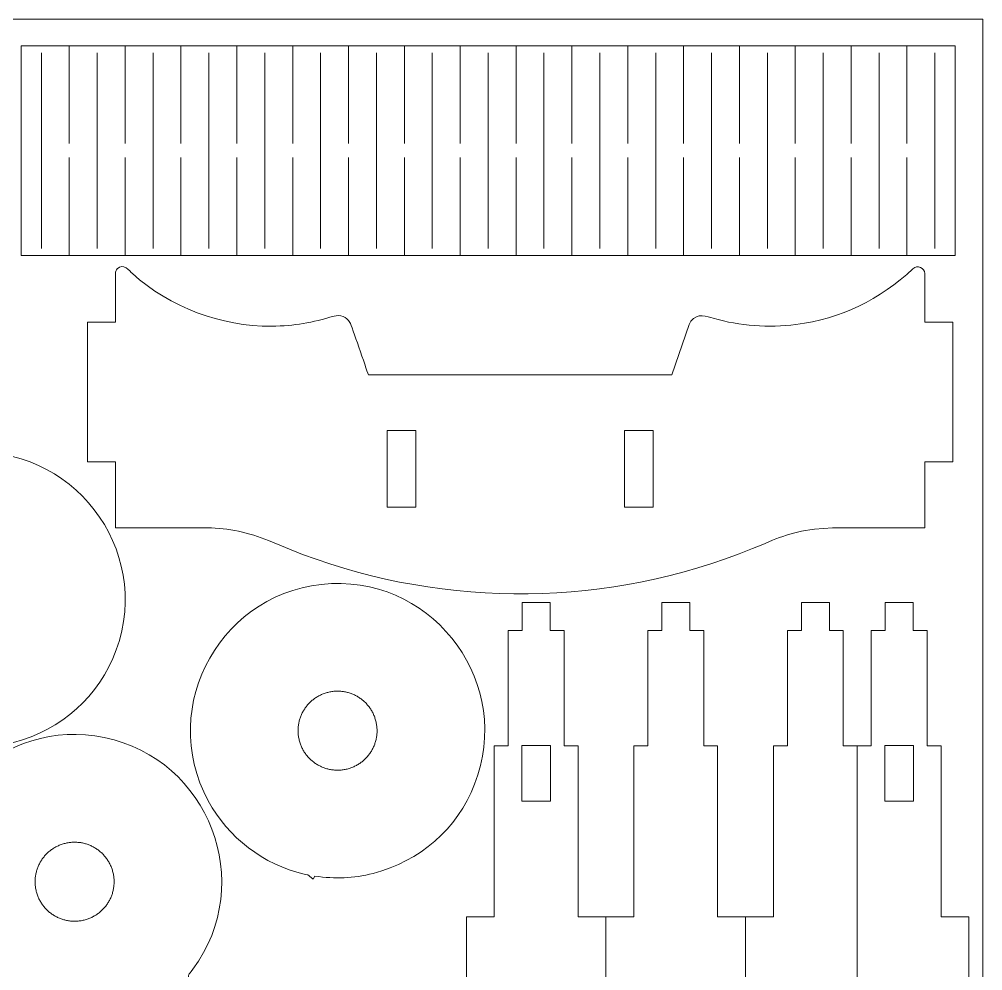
# Model space of a CAD drawing. Header units: inches. Extents: x 502 to 1135, y 314 to 631.
# Drawn here: x 867.8 to 1005.8, y 494.9 to 631.1 of the extents above; entities that cross this region are included whole.
import ezdxf

# ---------------------------------------------------------------- set-up
doc = ezdxf.new("R2010")
doc.units = ezdxf.units.IN
doc.header["$MEASUREMENT"] = 0
doc.layers.add('Capa 1', color=7, linetype='Continuous')
doc.layers.add('Capa 2', color=5, linetype='Continuous')

msp = doc.modelspace()

# ---------------------------------------------------------------- linework, layer by layer
at = {"layer": 'Capa 1', "lineweight": 9}
for points in [[(1001.84, 627.3), (868.02, 627.3), (868.02, 597.3), (1001.84, 597.3), (1001.84, 627.3)], [(874.93, 613.3), (874.93, 627.3)], [(882.93, 613.3), (882.93, 627.3)], [(890.93, 613.3), (890.93, 627.3)], [(898.93, 613.3), (898.93, 627.3)], [(906.93, 613.3), (906.93, 627.3)], [(914.93, 613.3), (914.93, 627.3)], [(922.93, 613.3), (922.93, 627.3)], [(930.93, 613.3), (930.93, 627.3)], [(938.93, 613.3), (938.93, 627.3)], [(946.93, 613.3), (946.93, 627.3)], [(954.93, 613.3), (954.93, 627.3)], [(962.93, 613.3), (962.93, 627.3)], [(970.93, 613.3), (970.93, 627.3)], [(978.93, 613.3), (978.93, 627.3)], [(986.93, 613.3), (986.93, 627.3)], [(994.93, 613.3), (994.93, 627.3)], [(870.93, 598.3), (870.93, 626.3)], [(878.93, 598.3), (878.93, 626.3)], [(886.93, 598.3), (886.93, 626.3)], [(894.93, 598.3), (894.93, 626.3)], [(902.93, 598.3), (902.93, 626.3)], [(910.93, 598.3), (910.93, 626.3)], [(918.93, 598.3), (918.93, 626.3)], [(926.93, 598.3), (926.93, 626.3)], [(934.93, 598.3), (934.93, 626.3)], [(942.93, 598.3), (942.93, 626.3)], [(950.93, 598.3), (950.93, 626.3)], [(958.93, 598.3), (958.93, 626.3)], [(966.93, 598.3), (966.93, 626.3)], [(974.93, 598.3), (974.93, 626.3)], [(982.93, 598.3), (982.93, 626.3)], [(990.93, 598.3), (990.93, 626.3)], [(998.93, 598.3), (998.93, 626.3)], [(874.93, 597.3), (874.93, 611.3)], [(882.93, 597.3), (882.93, 611.3)], [(890.93, 597.3), (890.93, 611.3)], [(898.93, 597.3), (898.93, 611.3)], [(906.93, 597.3), (906.93, 611.3)], [(914.93, 597.3), (914.93, 611.3)], [(922.93, 597.3), (922.93, 611.3)], [(930.93, 597.3), (930.93, 611.3)], [(938.93, 597.3), (938.93, 611.3)], [(946.93, 597.3), (946.93, 611.3)], [(954.93, 597.3), (954.93, 611.3)], [(962.93, 597.3), (962.93, 611.3)], [(970.93, 597.3), (970.93, 611.3)], [(978.93, 597.3), (978.93, 611.3)], [(986.93, 597.3), (986.93, 611.3)], [(994.93, 597.3), (994.93, 611.3)], [(924.55, 572.23), (920.45, 572.23), (920.45, 561.26), (924.55, 561.26), (924.55, 572.23)], [(954.45, 572.23), (954.45, 561.26), (958.55, 561.26), (958.55, 572.23), (954.45, 572.23)], [(931.81, 472.58), (931.81, 502.58), (935.81, 502.58), (935.81, 527.08), (937.81, 527.08), (937.81, 543.58), (939.81, 543.58), (939.81, 547.58), (943.81, 547.58), (943.81, 543.58), (945.81, 543.58), (945.81, 527.08), (947.81, 527.08), (947.81, 502.58), (951.81, 502.58)], [(971.81, 472.58), (971.81, 502.58), (967.81, 502.58), (967.81, 527.08), (965.81, 527.08), (965.81, 543.58), (963.81, 543.58), (963.81, 547.58), (959.81, 547.58), (959.81, 547.58), (959.81, 547.58), (959.81, 547.57), (959.81, 547.54), (959.81, 547.41), (959.81, 546.96), (959.81, 545.58), (959.81, 544.21), (959.81, 543.76), (959.81, 543.63), (959.81, 543.6), (959.81, 543.59), (959.81, 543.58), (959.81, 543.58), (957.81, 543.58), (957.81, 527.08), (955.81, 527.08), (955.81, 502.58), (951.81, 502.58), (951.81, 487.58)], [(979.81, 547.58), (983.81, 547.58)], [(979.81, 543.58), (979.81, 547.58)], [(983.81, 547.58), (983.81, 543.58)], [(995.81, 547.58), (991.81, 547.58)], [(991.81, 547.58), (991.81, 543.58)], [(995.81, 543.58), (995.81, 547.58)], [(977.81, 527.08), (977.81, 543.58)], [(977.81, 543.58), (979.81, 543.58)], [(983.81, 543.58), (985.81, 543.58)], [(985.81, 543.58), (985.81, 527.08)], [(991.81, 543.58), (989.81, 543.58)], [(989.81, 543.58), (989.81, 527.08)], [(997.81, 543.58), (995.81, 543.58)], [(997.81, 527.08), (997.81, 543.58)], [(914.73, 523.76), (914.87, 523.8), (915.01, 523.84), (915.15, 523.89), (915.28, 523.93), (915.42, 523.98), (915.55, 524.04), (915.68, 524.09), (915.81, 524.15), (915.93, 524.21), (916.06, 524.28), (916.18, 524.35), (916.3, 524.42), (916.42, 524.49), (916.53, 524.57), (916.65, 524.65), (916.76, 524.73), (916.87, 524.81), (916.97, 524.9), (917.08, 524.99), (917.18, 525.08), (917.28, 525.17), (917.38, 525.27), (917.47, 525.37), (917.56, 525.47), (917.65, 525.57), (917.74, 525.68), (917.82, 525.78), (917.91, 525.89), (917.99, 526), (918.06, 526.11), (918.14, 526.23), (918.21, 526.34), (918.28, 526.46), (918.34, 526.58), (918.4, 526.7), (918.46, 526.82), (918.52, 526.94), (918.58, 527.07), (918.63, 527.19), (918.68, 527.32), (918.72, 527.45), (918.76, 527.58), (918.8, 527.71), (918.84, 527.84), (918.87, 527.98), (918.9, 528.11), (918.93, 528.24), (918.95, 528.38), (918.97, 528.52), (918.98, 528.65), (919, 528.79), (919.01, 528.93), (919.01, 529.07), (919.02, 529.21), (919.01, 529.35), (919.01, 529.49), (919, 529.63), (918.99, 529.77), (918.98, 529.91), (918.96, 530.06), (918.94, 530.2), (918.91, 530.34), (918.88, 530.48), (918.85, 530.62), (918.81, 530.77), (918.77, 530.9), (918.72, 531.04), (918.68, 531.18), (918.63, 531.31), (918.57, 531.44), (918.52, 531.57), (918.46, 531.7), (918.4, 531.83), (918.33, 531.95), (918.26, 532.07), (918.19, 532.19), (918.12, 532.31), (918.04, 532.43), (917.96, 532.54), (917.88, 532.65), (917.8, 532.76), (917.71, 532.87), (917.62, 532.97), (917.53, 533.07), (917.44, 533.17), (917.34, 533.27), (917.24, 533.37), (917.14, 533.46), (917.04, 533.55), (916.93, 533.64), (916.83, 533.72), (916.72, 533.8), (916.61, 533.88), (916.5, 533.96), (916.38, 534.03), (916.27, 534.1), (916.15, 534.17), (916.03, 534.24), (915.91, 534.3), (915.79, 534.36), (915.67, 534.42), (915.54, 534.47), (915.42, 534.52), (915.29, 534.57), (915.16, 534.62), (915.03, 534.66), (914.9, 534.7), (914.77, 534.73), (914.63, 534.76), (914.5, 534.79), (914.37, 534.82), (914.23, 534.84), (914.09, 534.86), (913.96, 534.88), (913.82, 534.89), (913.68, 534.9), (913.54, 534.91), (913.4, 534.91), (913.26, 534.91), (913.12, 534.91), (912.98, 534.9), (912.84, 534.89), (912.7, 534.87), (912.55, 534.85), (912.41, 534.83), (912.27, 534.8), (912.13, 534.77), (911.99, 534.74), (911.85, 534.7), (911.71, 534.66), (911.57, 534.62), (911.43, 534.57), (911.3, 534.52), (911.17, 534.47), (911.04, 534.41), (910.91, 534.35), (910.78, 534.29), (910.66, 534.23), (910.54, 534.16), (910.42, 534.09), (910.3, 534.01), (910.18, 533.94), (910.07, 533.86), (909.96, 533.78), (909.85, 533.69), (909.74, 533.6), (909.64, 533.52), (909.54, 533.42), (909.44, 533.33), (909.34, 533.23), (909.24, 533.14), (909.15, 533.04), (909.06, 532.93), (908.97, 532.83), (908.89, 532.72), (908.81, 532.62), (908.73, 532.5), (908.65, 532.39), (908.58, 532.28), (908.51, 532.16), (908.44, 532.05), (908.37, 531.93), (908.31, 531.81), (908.25, 531.69), (908.19, 531.56), (908.14, 531.44), (908.09, 531.31), (908.04, 531.18), (907.99, 531.06), (907.95, 530.93), (907.91, 530.79), (907.88, 530.66), (907.85, 530.53), (907.82, 530.4), (907.79, 530.26), (907.77, 530.13), (907.75, 529.99), (907.73, 529.85), (907.72, 529.71), (907.71, 529.57), (907.7, 529.44), (907.7, 529.3), (907.7, 529.16), (907.7, 529.02), (907.71, 528.87), (907.72, 528.73), (907.74, 528.59), (907.76, 528.45), (907.78, 528.31), (907.81, 528.17), (907.84, 528.02), (907.87, 527.88), (907.91, 527.74), (907.95, 527.6), (907.99, 527.46), (908.04, 527.33), (908.09, 527.19), (908.14, 527.06), (908.2, 526.93), (908.26, 526.8), (908.32, 526.68), (908.38, 526.55), (908.45, 526.43), (908.52, 526.31), (908.6, 526.19), (908.67, 526.08), (908.75, 525.96), (908.83, 525.85), (908.92, 525.74), (909.01, 525.64), (909.09, 525.53), (909.19, 525.43), (909.28, 525.33), (909.37, 525.23), (909.47, 525.14), (909.57, 525.05), (909.68, 524.96), (909.78, 524.87), (909.89, 524.79), (910, 524.7), (910.11, 524.62), (910.22, 524.55), (910.33, 524.47), (910.45, 524.4), (910.56, 524.33), (910.68, 524.27), (910.8, 524.21), (910.92, 524.15), (911.05, 524.09), (911.17, 524.03), (911.3, 523.98), (911.43, 523.93), (911.55, 523.89), (911.68, 523.85), (911.82, 523.81), (911.95, 523.77), (912.08, 523.74), (912.21, 523.71), (912.35, 523.68), (912.49, 523.66), (912.62, 523.64), (912.76, 523.63), (912.9, 523.61), (913.04, 523.6), (913.17, 523.6), (913.31, 523.59), (913.45, 523.6), (913.6, 523.6), (913.74, 523.61), (913.88, 523.62), (914.02, 523.63), (914.16, 523.65), (914.3, 523.67), (914.44, 523.7), (914.59, 523.73), (914.73, 523.76)], [(943.86, 527.13), (939.76, 527.13), (939.76, 519.16), (943.86, 519.16), (943.86, 527.13)], [(975.81, 527.08), (977.81, 527.08)], [(975.81, 502.58), (975.81, 527.08)], [(985.81, 527.08), (987.81, 527.08)], [(987.81, 527.08), (987.81, 448.08)], [(989.81, 527.08), (987.81, 527.08)], [(991.76, 519.16), (995.86, 519.16), (995.86, 527.13), (991.76, 527.13), (991.76, 519.16)], [(999.81, 527.08), (997.81, 527.08)], [(999.81, 502.58), (999.81, 527.08)], [(877.06, 502.14), (877.2, 502.17), (877.34, 502.21), (877.48, 502.26), (877.62, 502.31), (877.75, 502.36), (877.88, 502.41), (878.01, 502.47), (878.14, 502.52), (878.27, 502.59), (878.39, 502.65), (878.51, 502.72), (878.63, 502.79), (878.75, 502.86), (878.87, 502.94), (878.98, 503.02), (879.09, 503.1), (879.2, 503.19), (879.31, 503.27), (879.41, 503.36), (879.51, 503.45), (879.61, 503.55), (879.71, 503.64), (879.8, 503.74), (879.9, 503.84), (879.99, 503.94), (880.07, 504.05), (880.16, 504.15), (880.24, 504.26), (880.32, 504.37), (880.4, 504.48), (880.47, 504.6), (880.54, 504.71), (880.61, 504.83), (880.68, 504.95), (880.74, 505.07), (880.8, 505.19), (880.86, 505.32), (880.91, 505.44), (880.96, 505.57), (881.01, 505.69), (881.05, 505.82), (881.1, 505.95), (881.13, 506.08), (881.17, 506.21), (881.2, 506.35), (881.23, 506.48), (881.26, 506.62), (881.28, 506.75), (881.3, 506.89), (881.32, 507.03), (881.33, 507.16), (881.34, 507.3), (881.35, 507.44), (881.35, 507.58), (881.35, 507.72), (881.34, 507.86), (881.34, 508), (881.32, 508.14), (881.31, 508.29), (881.29, 508.43), (881.27, 508.57), (881.24, 508.71), (881.21, 508.85), (881.18, 509), (881.14, 509.14), (881.1, 509.28), (881.06, 509.41), (881.01, 509.55), (880.96, 509.68), (880.91, 509.82), (880.85, 509.95), (880.79, 510.07), (880.73, 510.2), (880.66, 510.32), (880.6, 510.45), (880.52, 510.57), (880.45, 510.68), (880.37, 510.8), (880.3, 510.91), (880.21, 511.02), (880.13, 511.13), (880.04, 511.24), (879.95, 511.34), (879.86, 511.45), (879.77, 511.55), (879.67, 511.64), (879.58, 511.74), (879.48, 511.83), (879.37, 511.92), (879.27, 512.01), (879.16, 512.09), (879.05, 512.17), (878.94, 512.25), (878.83, 512.33), (878.72, 512.4), (878.6, 512.48), (878.48, 512.54), (878.37, 512.61), (878.25, 512.67), (878.12, 512.73), (878, 512.79), (877.88, 512.84), (877.75, 512.89), (877.62, 512.94), (877.49, 512.99), (877.36, 513.03), (877.23, 513.07), (877.1, 513.1), (876.97, 513.14), (876.83, 513.17), (876.7, 513.19), (876.56, 513.22), (876.43, 513.24), (876.29, 513.25), (876.15, 513.26), (876.01, 513.27), (875.87, 513.28), (875.73, 513.28), (875.59, 513.28), (875.45, 513.28), (875.31, 513.27), (875.17, 513.26), (875.03, 513.24), (874.89, 513.22), (874.75, 513.2), (874.6, 513.18), (874.46, 513.15), (874.32, 513.11), (874.18, 513.08), (874.04, 513.04), (873.9, 512.99), (873.77, 512.94), (873.63, 512.89), (873.5, 512.84), (873.37, 512.78), (873.24, 512.73), (873.12, 512.66), (872.99, 512.6), (872.87, 512.53), (872.75, 512.46), (872.63, 512.38), (872.52, 512.31), (872.4, 512.23), (872.29, 512.15), (872.18, 512.06), (872.08, 511.98), (871.97, 511.89), (871.87, 511.8), (871.77, 511.7), (871.67, 511.61), (871.58, 511.51), (871.49, 511.41), (871.4, 511.31), (871.31, 511.2), (871.22, 511.1), (871.14, 510.99), (871.06, 510.88), (870.99, 510.77), (870.91, 510.65), (870.84, 510.54), (870.77, 510.42), (870.71, 510.3), (870.64, 510.18), (870.58, 510.06), (870.53, 509.93), (870.47, 509.81), (870.42, 509.68), (870.37, 509.56), (870.33, 509.43), (870.29, 509.3), (870.25, 509.17), (870.21, 509.03), (870.18, 508.9), (870.15, 508.77), (870.12, 508.63), (870.1, 508.5), (870.08, 508.36), (870.06, 508.22), (870.05, 508.09), (870.04, 507.95), (870.04, 507.81), (870.03, 507.67), (870.03, 507.53), (870.04, 507.39), (870.05, 507.25), (870.06, 507.1), (870.07, 506.96), (870.09, 506.82), (870.11, 506.68), (870.14, 506.54), (870.17, 506.4), (870.2, 506.25), (870.24, 506.11), (870.28, 505.97), (870.32, 505.84), (870.37, 505.7), (870.42, 505.57), (870.48, 505.43), (870.53, 505.3), (870.59, 505.18), (870.65, 505.05), (870.72, 504.93), (870.79, 504.8), (870.86, 504.68), (870.93, 504.57), (871.01, 504.45), (871.09, 504.34), (871.17, 504.22), (871.25, 504.12), (871.34, 504.01), (871.43, 503.91), (871.52, 503.8), (871.61, 503.7), (871.71, 503.61), (871.81, 503.51), (871.91, 503.42), (872.01, 503.33), (872.11, 503.24), (872.22, 503.16), (872.33, 503.08), (872.44, 503), (872.55, 502.92), (872.66, 502.85), (872.78, 502.77), (872.9, 502.71), (873.02, 502.64), (873.14, 502.58), (873.26, 502.52), (873.38, 502.46), (873.51, 502.41), (873.63, 502.36), (873.76, 502.31), (873.89, 502.26), (874.02, 502.22), (874.15, 502.18), (874.28, 502.15), (874.41, 502.11), (874.55, 502.08), (874.68, 502.06), (874.82, 502.03), (874.96, 502.01), (875.09, 502), (875.23, 501.99), (875.37, 501.98), (875.51, 501.97), (875.65, 501.97), (875.79, 501.97), (875.93, 501.97), (876.07, 501.98), (876.21, 501.99), (876.35, 502.01), (876.49, 502.02), (876.64, 502.05), (876.78, 502.07), (876.92, 502.1), (877.06, 502.14)], [(971.81, 472.58), (971.81, 502.58)], [(971.81, 502.58), (975.81, 502.58)], [(1003.81, 502.58), (999.81, 502.58)], [(1003.81, 472.58), (1003.81, 502.58)]]:
    msp.add_lwpolyline(points, dxfattribs=at)
for points, knots in [([(877.53, 567.73), (877.53, 567.73), (881.53, 567.73), (881.53, 567.73), (881.53, 567.73), (881.53, 558.31), (881.53, 558.31), (881.53, 558.31), (894.73, 558.31), (894.73, 558.31), (897.72, 558.25), (900.69, 557.61), (903.46, 556.48), (903.46, 556.48), (908.34, 554.49), (908.34, 554.49), (929.1, 546.69), (952.26, 546.98), (972.81, 555.33), (976.26, 556.73), (977.99, 557.65), (981.7, 558.12), (981.7, 558.12), (984.28, 558.31), (984.28, 558.31), (984.28, 558.31), (997.48, 558.31), (997.48, 558.31), (997.48, 558.31), (997.48, 567.73), (997.48, 567.73), (997.48, 567.73), (1001.48, 567.73), (1001.48, 567.73), (1001.48, 567.73), (1001.48, 587.73), (1001.48, 587.73), (1001.48, 587.73), (997.48, 587.73), (997.48, 587.73), (997.48, 587.73), (997.48, 594.69), (997.48, 594.69), (997.47, 595.55), (996.41, 595.96), (995.79, 595.39), (991.04, 590.98), (985.49, 588.22), (979.03, 587.4), (975.08, 586.89), (971.02, 587.2), (967.18, 588.29), (966.26, 588.55), (964.94, 589.17), (963.98, 587.86), (963.98, 587.86), (963.72, 587.38), (963.72, 587.38), (963.72, 587.38), (961.23, 580.18), (961.23, 580.18), (961.23, 580.18), (917.78, 580.18), (917.78, 580.18), (917.42, 581.21), (915.42, 587.21), (915.13, 587.69), (914.67, 588.48), (913.72, 588.85), (912.85, 588.6), (909.69, 587.68), (907.23, 587.18), (903.92, 587.16), (896.62, 587.11), (889.41, 589.83), (883.97, 594.7), (883.56, 595.06), (882.67, 596.25), (881.8, 595.36), (881.63, 595.18), (881.53, 594.94), (881.53, 594.69), (881.53, 594.69), (881.53, 587.73), (881.53, 587.73), (881.53, 587.73), (877.53, 587.73), (877.53, 587.73), (877.53, 587.73), (877.53, 567.73), (877.53, 567.73)], [0, 0, 0, 0, 1, 1, 1, 2, 2, 2, 3, 3, 3, 4, 4, 4, 5, 5, 5, 6, 6, 6, 7, 7, 7, 8, 8, 8, 9, 9, 9, 10, 10, 10, 11, 11, 11, 12, 12, 12, 13, 13, 13, 14, 14, 14, 15, 15, 15, 16, 16, 16, 17, 17, 17, 18, 18, 18, 19, 19, 19, 20, 20, 20, 21, 21, 21, 22, 22, 22, 23, 23, 23, 24, 24, 24, 25, 25, 25, 26, 26, 26, 27, 27, 27, 28, 28, 28, 29, 29, 29, 30, 30, 30, 30]), ([(866.96, 527.56), (873.84, 529.37), (879.22, 534.13), (881.66, 540.81), (886.94, 555.32), (875.23, 570.42), (859.91, 568.99), (844.6, 567.56), (835.96, 550.76), (843.58, 537.49), (844.26, 536.32), (845.08, 535.17), (845.97, 534.15), (846.48, 533.56), (846.45, 533.56), (846.91, 532.89), (846.91, 532.89), (847.02, 533.03), (847.02, 533.03), (852.46, 527.78), (859.59, 525.82), (866.96, 527.56)], [0, 0, 0, 0, 1, 1, 1, 2, 2, 2, 3, 3, 3, 4, 4, 4, 5, 5, 5, 6, 6, 6, 7, 7, 7, 7]), ([(918.47, 508.81), (925.17, 510.58), (930.46, 515.13), (932.99, 521.58), (938.53, 535.75), (927.61, 550.96), (912.47, 550.31), (896.93, 549.64), (887.42, 532.88), (894.84, 519.2), (897.7, 513.91), (902.74, 510.08), (908.6, 508.72), (909.32, 508.55), (909.02, 508.68), (909.85, 508.01), (909.85, 508.01), (910.11, 508.43), (910.11, 508.43), (913.1, 508), (915.52, 508.11), (918.47, 508.81)], [0, 0, 0, 0, 1, 1, 1, 2, 2, 2, 3, 3, 3, 4, 4, 4, 5, 5, 5, 6, 6, 6, 7, 7, 7, 7]), ([(880.8, 487.18), (885.06, 488.3), (888.37, 490.29), (891.36, 493.53), (891.36, 493.53), (891.94, 493.41), (891.94, 493.41), (892.04, 494.6), (891.89, 494.08), (892.64, 495.1), (901.76, 507.46), (894.99, 525.15), (879.95, 528.27), (865.46, 531.27), (852.43, 518.67), (854.92, 504.1), (856.95, 492.19), (868.52, 484.44), (880.27, 487.06), (880.27, 487.06), (880.8, 487.18), (880.8, 487.18)], [0, 0, 0, 0, 1, 1, 1, 2, 2, 2, 3, 3, 3, 4, 4, 4, 5, 5, 5, 6, 6, 6, 7, 7, 7, 7])]:
    msp.add_open_spline(points, degree=3, knots=knots, dxfattribs=at)
at = {"layer": 'Capa 2', "lineweight": 9}
for points in [[(504.39, 631.1), (1005.78, 631.1)], [(1005.78, 631.1), (1005.78, 315.6)]]:
    msp.add_lwpolyline(points, dxfattribs=at)

doc.saveas('drawing.dxf')
